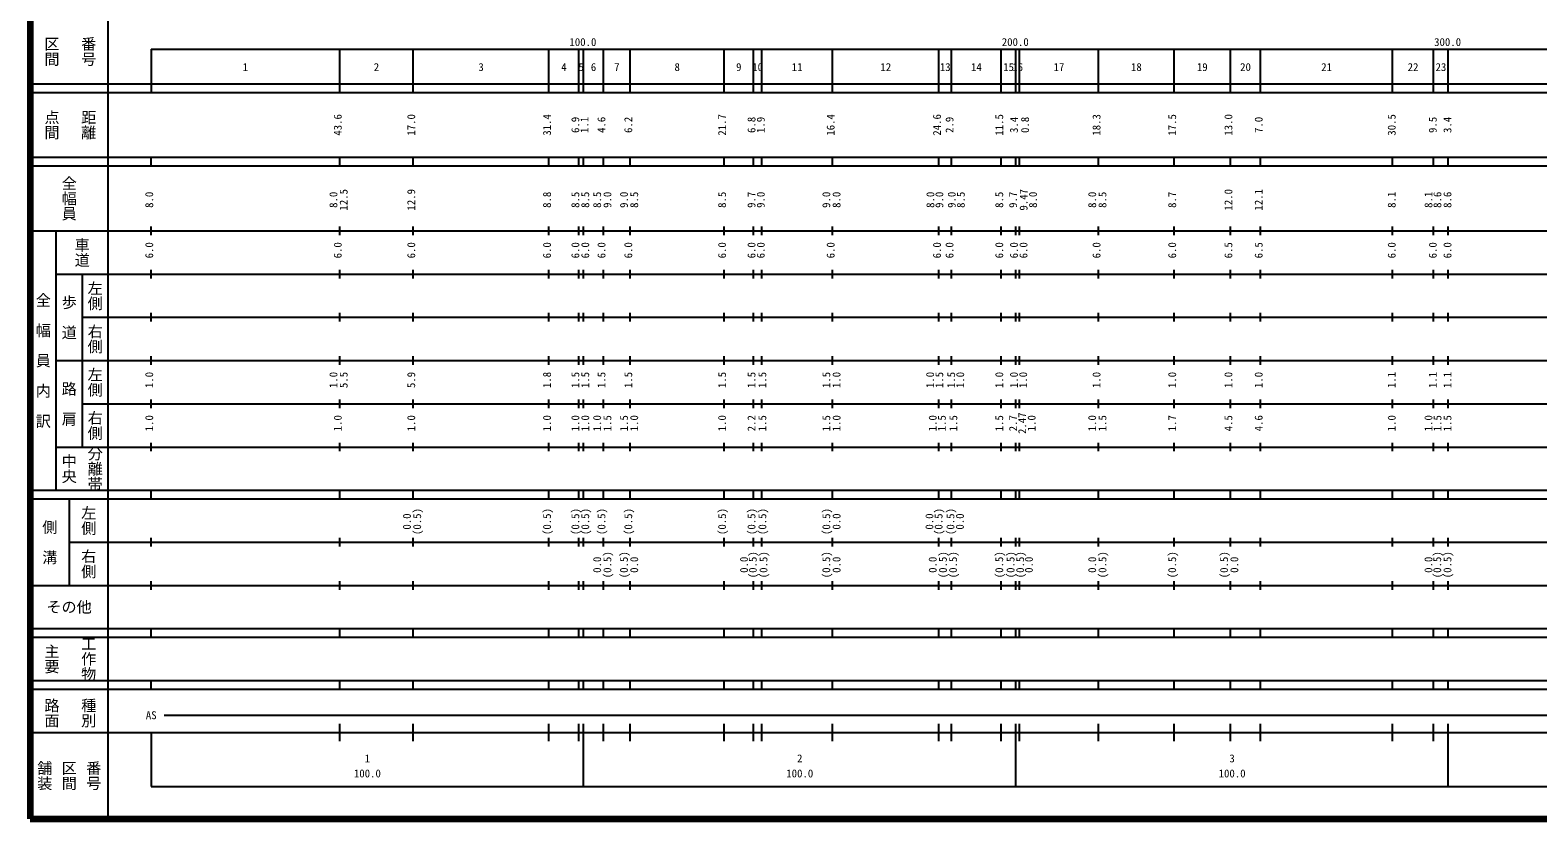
# Model space of a CAD drawing. Units: millimetres on the paper. Extents: x 40 to 680, y 20 to 380.
# Drawn here: x 40 to 388.7, y 20 to 202.4 of the extents above; entities that cross this region are included whole.
import ezdxf
from ezdxf.enums import TextEntityAlignment as Align

# ---------------------------------------------------------------- set-up
doc = ezdxf.new("R2010")
doc.units = ezdxf.units.MM
doc.layers.add('M-TTL', color=2, linetype='Continuous', lineweight=140)
doc.layers.add('M-TTL-BAND', color=7, linetype='Continuous', lineweight=25)
doc.styles.add('@ＭＳ ゴシック', font='')
doc.styles.add('ＭＳ ゴシック', font='')
doc.styles.get('@ＭＳ ゴシック').set_extended_font_data('@MS Gothic')
doc.styles.get('ＭＳ ゴシック').set_extended_font_data('MS Gothic')

msp = doc.modelspace()

# ---------------------------------------------------------------- linework, layer by layer
at = {"layer": 'M-TTL'}
for p, q in [((40, 380), (40, 20)), ((40, 20), (680, 20))]:
    msp.add_line(p, q, dxfattribs=at)
at = {"layer": 'M-TTL-BAND'}
for p, q in [((58, 370), (58, 20)), ((68, 198), (579, 198)), ((68, 198), (68, 188)), ((111.6, 188), (111.6, 198)), ((128.6, 188), (128.6, 198)), ((160, 188), (160, 198)), ((166.9, 188), (166.9, 198)), ((168, 188), (168, 198)), ((172.6, 188), (172.6, 198)), ((178.8, 188), (178.8, 198)), ((200.5, 188), (200.5, 198)), ((207.3, 188), (207.3, 198)), ((209.2, 188), (209.2, 198)), ((225.6, 188), (225.6, 198)), ((250.2, 188), (250.2, 198)), ((253.1, 188), (253.1, 198)), ((264.6, 188), (264.6, 198)), ((268, 188), (268, 198)), ((268.8, 188), (268.8, 198)), ((287.1, 188), (287.1, 198)), ((304.6, 188), (304.6, 198)), ((317.6, 188), (317.6, 198)), ((324.6, 188), (324.6, 198)), ((355.1, 188), (355.1, 198)), ((364.6, 188), (364.6, 198)), ((368, 188), (368, 198)), ((40, 190), (579, 190)), ((40, 188), (579, 188)), ((40, 173), (579, 173)), ((40, 171), (579, 171)), ((68, 171), (68, 173)), ((111.6, 171), (111.6, 173)), ((128.6, 171), (128.6, 173)), ((160, 171), (160, 173)), ((166.9, 171), (166.9, 173)), ((168, 171), (168, 173)), ((172.6, 171), (172.6, 173)), ((178.8, 171), (178.8, 173)), ((200.5, 171), (200.5, 173)), ((207.3, 171), (207.3, 173)), ((209.2, 171), (209.2, 173)), ((225.6, 171), (225.6, 173)), ((250.2, 171), (250.2, 173)), ((253.1, 171), (253.1, 173)), ((264.6, 171), (264.6, 173)), ((268, 171), (268, 173)), ((268.8, 171), (268.8, 173)), ((287.1, 171), (287.1, 173)), ((304.6, 171), (304.6, 173)), ((317.6, 171), (317.6, 173)), ((324.6, 171), (324.6, 173)), ((355.1, 171), (355.1, 173)), ((364.6, 171), (364.6, 173)), ((368, 171), (368, 173)), ((68, 155), (68, 157)), ((111.6, 155), (111.6, 157)), ((128.6, 155), (128.6, 157)), ((160, 155), (160, 157)), ((166.9, 155), (166.9, 157)), ((168, 155), (168, 157)), ((172.6, 155), (172.6, 157)), ((178.8, 155), (178.8, 157)), ((200.5, 155), (200.5, 157)), ((207.3, 155), (207.3, 157)), ((209.2, 155), (209.2, 157)), ((225.6, 155), (225.6, 157)), ((250.2, 155), (250.2, 157)), ((253.1, 155), (253.1, 157)), ((264.6, 155), (264.6, 157)), ((268, 155), (268, 157)), ((268.8, 155), (268.8, 157)), ((287.1, 155), (287.1, 157)), ((304.6, 155), (304.6, 157)), ((317.6, 155), (317.6, 157)), ((324.6, 155), (324.6, 157)), ((355.1, 155), (355.1, 157)), ((364.6, 155), (364.6, 157)), ((368, 155), (368, 157)), ((40, 156), (579, 156)), ((46, 96), (46, 156)), ((68, 145), (68, 147)), ((111.6, 145), (111.6, 147)), ((128.6, 145), (128.6, 147)), ((160, 145), (160, 147)), ((166.9, 145), (166.9, 147)), ((168, 145), (168, 147)), ((172.6, 145), (172.6, 147)), ((178.8, 145), (178.8, 147)), ((200.5, 145), (200.5, 147)), ((207.3, 145), (207.3, 147)), ((209.2, 145), (209.2, 147)), ((225.6, 145), (225.6, 147)), ((250.2, 145), (250.2, 147)), ((253.1, 145), (253.1, 147)), ((264.6, 145), (264.6, 147)), ((268, 145), (268, 147)), ((268.8, 145), (268.8, 147)), ((287.1, 145), (287.1, 147)), ((304.6, 145), (304.6, 147)), ((317.6, 145), (317.6, 147)), ((324.6, 145), (324.6, 147)), ((355.1, 145), (355.1, 147)), ((364.6, 145), (364.6, 147)), ((368, 145), (368, 147)), ((46, 146), (579, 146)), ((52, 146), (52, 106)), ((52, 136), (579, 136)), ((68, 135), (68, 137)), ((111.6, 135), (111.6, 137)), ((128.6, 135), (128.6, 137)), ((160, 135), (160, 137)), ((166.9, 135), (166.9, 137)), ((168, 135), (168, 137)), ((172.6, 135), (172.6, 137)), ((178.8, 135), (178.8, 137)), ((200.5, 135), (200.5, 137)), ((207.3, 135), (207.3, 137)), ((209.2, 135), (209.2, 137)), ((225.6, 135), (225.6, 137)), ((250.2, 135), (250.2, 137)), ((253.1, 135), (253.1, 137)), ((264.6, 135), (264.6, 137)), ((268, 135), (268, 137)), ((268.8, 135), (268.8, 137)), ((287.1, 135), (287.1, 137)), ((304.6, 135), (304.6, 137)), ((317.6, 135), (317.6, 137)), ((324.6, 135), (324.6, 137)), ((355.1, 135), (355.1, 137)), ((364.6, 135), (364.6, 137)), ((368, 135), (368, 137)), ((46, 126), (579, 126)), ((68, 125), (68, 127)), ((111.6, 125), (111.6, 127)), ((128.6, 125), (128.6, 127)), ((160, 125), (160, 127)), ((166.9, 125), (166.9, 127)), ((168, 125), (168, 127)), ((172.6, 125), (172.6, 127)), ((178.8, 125), (178.8, 127)), ((200.5, 125), (200.5, 127)), ((207.3, 125), (207.3, 127)), ((209.2, 125), (209.2, 127)), ((225.6, 125), (225.6, 127)), ((250.2, 125), (250.2, 127)), ((253.1, 125), (253.1, 127)), ((264.6, 125), (264.6, 127)), ((268, 125), (268, 127)), ((268.8, 125), (268.8, 127)), ((287.1, 125), (287.1, 127)), ((304.6, 125), (304.6, 127)), ((317.6, 125), (317.6, 127)), ((324.6, 125), (324.6, 127)), ((355.1, 125), (355.1, 127)), ((364.6, 125), (364.6, 127)), ((368, 125), (368, 127)), ((52, 116), (579, 116)), ((68, 115), (68, 117)), ((111.6, 115), (111.6, 117)), ((128.6, 115), (128.6, 117)), ((160, 115), (160, 117)), ((166.9, 115), (166.9, 117)), ((168, 115), (168, 117)), ((172.6, 115), (172.6, 117)), ((178.8, 115), (178.8, 117)), ((200.5, 115), (200.5, 117)), ((207.3, 115), (207.3, 117)), ((209.2, 115), (209.2, 117)), ((225.6, 115), (225.6, 117)), ((250.2, 115), (250.2, 117)), ((253.1, 115), (253.1, 117)), ((264.6, 115), (264.6, 117)), ((268, 115), (268, 117)), ((268.8, 115), (268.8, 117)), ((287.1, 115), (287.1, 117)), ((304.6, 115), (304.6, 117)), ((317.6, 115), (317.6, 117)), ((324.6, 115), (324.6, 117)), ((355.1, 115), (355.1, 117)), ((364.6, 115), (364.6, 117)), ((368, 115), (368, 117)), ((46, 106), (579, 106)), ((68, 105), (68, 107)), ((111.6, 105), (111.6, 107)), ((128.6, 105), (128.6, 107)), ((160, 105), (160, 107)), ((166.9, 105), (166.9, 107)), ((168, 105), (168, 107)), ((172.6, 105), (172.6, 107)), ((178.8, 105), (178.8, 107)), ((200.5, 105), (200.5, 107)), ((207.3, 105), (207.3, 107)), ((209.2, 105), (209.2, 107)), ((225.6, 105), (225.6, 107)), ((250.2, 105), (250.2, 107)), ((253.1, 105), (253.1, 107)), ((264.6, 105), (264.6, 107)), ((268, 105), (268, 107)), ((268.8, 105), (268.8, 107)), ((287.1, 105), (287.1, 107)), ((304.6, 105), (304.6, 107)), ((317.6, 105), (317.6, 107)), ((324.6, 105), (324.6, 107)), ((355.1, 105), (355.1, 107)), ((364.6, 105), (364.6, 107)), ((368, 105), (368, 107)), ((40, 96), (579, 96)), ((68, 94), (68, 96)), ((111.6, 94), (111.6, 96)), ((128.6, 94), (128.6, 96)), ((160, 94), (160, 96)), ((166.9, 94), (166.9, 96)), ((168, 94), (168, 96)), ((172.6, 94), (172.6, 96)), ((178.8, 94), (178.8, 96)), ((200.5, 94), (200.5, 96)), ((207.3, 94), (207.3, 96)), ((209.2, 94), (209.2, 96)), ((225.6, 94), (225.6, 96)), ((250.2, 94), (250.2, 96)), ((253.1, 94), (253.1, 96)), ((264.6, 94), (264.6, 96)), ((268, 94), (268, 96)), ((268.8, 94), (268.8, 96)), ((287.1, 94), (287.1, 96)), ((304.6, 94), (304.6, 96)), ((317.6, 94), (317.6, 96)), ((324.6, 94), (324.6, 96)), ((355.1, 94), (355.1, 96)), ((364.6, 94), (364.6, 96)), ((368, 94), (368, 96)), ((40, 94), (579, 94)), ((49, 94), (49, 74)), ((49, 84), (579, 84)), ((68, 83), (68, 85)), ((111.6, 83), (111.6, 85)), ((128.6, 83), (128.6, 85)), ((160, 83), (160, 85)), ((166.9, 83), (166.9, 85)), ((168, 83), (168, 85)), ((172.6, 83), (172.6, 85)), ((178.8, 83), (178.8, 85)), ((200.5, 83), (200.5, 85)), ((207.3, 83), (207.3, 85)), ((209.2, 83), (209.2, 85)), ((225.6, 83), (225.6, 85)), ((250.2, 83), (250.2, 85)), ((253.1, 83), (253.1, 85)), ((264.6, 83), (264.6, 85)), ((268, 83), (268, 85)), ((268.8, 83), (268.8, 85)), ((287.1, 83), (287.1, 85)), ((304.6, 83), (304.6, 85)), ((317.6, 83), (317.6, 85)), ((324.6, 83), (324.6, 85)), ((355.1, 83), (355.1, 85)), ((364.6, 83), (364.6, 85)), ((368, 83), (368, 85)), ((40, 74), (579, 74)), ((68, 73), (68, 75)), ((111.6, 73), (111.6, 75)), ((128.6, 73), (128.6, 75)), ((160, 73), (160, 75)), ((166.9, 73), (166.9, 75)), ((168, 73), (168, 75)), ((172.6, 73), (172.6, 75)), ((178.8, 73), (178.8, 75)), ((200.5, 73), (200.5, 75)), ((207.3, 73), (207.3, 75)), ((209.2, 73), (209.2, 75)), ((225.6, 73), (225.6, 75)), ((250.2, 73), (250.2, 75)), ((253.1, 73), (253.1, 75)), ((264.6, 73), (264.6, 75)), ((268, 73), (268, 75)), ((268.8, 73), (268.8, 75)), ((287.1, 73), (287.1, 75)), ((304.6, 73), (304.6, 75)), ((317.6, 73), (317.6, 75)), ((324.6, 73), (324.6, 75)), ((355.1, 73), (355.1, 75)), ((364.6, 73), (364.6, 75)), ((368, 73), (368, 75)), ((40, 64), (579, 64)), ((68, 62), (68, 64)), ((111.6, 62), (111.6, 64)), ((128.6, 62), (128.6, 64)), ((160, 62), (160, 64)), ((166.9, 62), (166.9, 64)), ((168, 62), (168, 64)), ((172.6, 62), (172.6, 64)), ((178.8, 62), (178.8, 64)), ((200.5, 62), (200.5, 64)), ((207.3, 62), (207.3, 64)), ((209.2, 62), (209.2, 64)), ((225.6, 62), (225.6, 64)), ((250.2, 62), (250.2, 64)), ((253.1, 62), (253.1, 64)), ((264.6, 62), (264.6, 64)), ((268, 62), (268, 64)), ((268.8, 62), (268.8, 64)), ((287.1, 62), (287.1, 64)), ((304.6, 62), (304.6, 64)), ((317.6, 62), (317.6, 64)), ((324.6, 62), (324.6, 64)), ((355.1, 62), (355.1, 64)), ((364.6, 62), (364.6, 64)), ((368, 62), (368, 64)), ((40, 62), (579, 62)), ((40, 52), (579, 52)), ((40, 50), (579, 50)), ((68, 50), (68, 52)), ((111.6, 50), (111.6, 52)), ((128.6, 50), (128.6, 52)), ((160, 50), (160, 52)), ((166.9, 50), (166.9, 52)), ((168, 50), (168, 52)), ((172.6, 50), (172.6, 52)), ((178.8, 50), (178.8, 52)), ((200.5, 50), (200.5, 52)), ((207.3, 50), (207.3, 52)), ((209.2, 50), (209.2, 52)), ((225.6, 50), (225.6, 52)), ((250.2, 50), (250.2, 52)), ((253.1, 50), (253.1, 52)), ((264.6, 50), (264.6, 52)), ((268, 50), (268, 52)), ((268.8, 50), (268.8, 52)), ((287.1, 50), (287.1, 52)), ((304.6, 50), (304.6, 52)), ((317.6, 50), (317.6, 52)), ((324.6, 50), (324.6, 52)), ((355.1, 50), (355.1, 52)), ((364.6, 50), (364.6, 52)), ((368, 50), (368, 52)), ((71, 44), (540.9, 44)), ((111.6, 38), (111.6, 42)), ((128.6, 38), (128.6, 42)), ((160, 38), (160, 42)), ((166.9, 38), (166.9, 42)), ((168, 27.5), (168, 42)), ((172.6, 38), (172.6, 42)), ((178.8, 38), (178.8, 42)), ((200.5, 38), (200.5, 42)), ((207.3, 38), (207.3, 42)), ((209.2, 38), (209.2, 42)), ((225.6, 38), (225.6, 42)), ((250.2, 38), (250.2, 42)), ((253.1, 38), (253.1, 42)), ((264.6, 38), (264.6, 42)), ((268, 27.5), (268, 42)), ((268.8, 38), (268.8, 42)), ((287.1, 38), (287.1, 42)), ((304.6, 38), (304.6, 42)), ((317.6, 38), (317.6, 42)), ((324.6, 38), (324.6, 42)), ((355.1, 38), (355.1, 42)), ((364.6, 38), (364.6, 42)), ((368, 27.5), (368, 42)), ((40, 40), (579, 40)), ((68, 40), (68, 27.5)), ((68, 27.5), (579, 27.5))]:
    msp.add_line(p, q, dxfattribs=at)

# ---------------------------------------------------------------- texts
at = {"layer": 'M-TTL-BAND', "style": '@ＭＳ ゴシック'}
for s, p in [('区間', (45, 197.5)), ('番号', (53.5, 197.5)), ('点間', (45, 180.5)), ('距離', (53.5, 180.5)), ('全幅員', (49, 163.5)), ('車道', (52, 151)), ('左側', (55, 141)), ('全\u3000幅\u3000員\u3000内\u3000訳', (43, 126)), ('歩\u3000道', (49, 136)), ('右側', (55, 131)), ('左側', (55, 121)), ('路\u3000肩', (49, 116)), ('右側', (55, 111)), ('分離帯', (55, 101)), ('中央', (49, 101)), ('左側', (53.5, 89)), ('側\u3000溝', (44.5, 84)), ('右側', (53.5, 79)), ('主要', (45, 57)), ('工作物', (53.5, 57)), ('路面', (45, 44.5)), ('種別', (53.5, 44.5)), ('舗装', (43.333, 30)), ('区間', (49, 30)), ('番号', (54.667, 30))]:
    msp.add_text(s, height=2.566, rotation=270, dxfattribs=at).set_placement(p, align=Align.MIDDLE_CENTER)
at = {"layer": 'M-TTL-BAND', "style": 'ＭＳ ゴシック'}
for s, p in [('100.0', (167.844, 198.195)), ('200.0', (267.844, 198.195)), ('300.0', (367.844, 198.195)), ('1', (89.8, 192.405)), ('2', (120.1, 192.405)), ('3', (144.3, 192.405)), ('4', (163.45, 192.405)), ('5', (167.45, 192.405)), ('6', (170.3, 192.405)), ('7', (175.7, 192.405)), ('8', (189.65, 192.405)), ('9', (203.9, 192.405)), ('10', (208.25, 192.405)), ('11', (217.4, 192.405)), ('12', (237.9, 192.405)), ('13', (251.65, 192.405)), ('14', (258.85, 192.405)), ('15', (266.3, 192.405)), ('16', (268.4, 192.405)), ('17', (277.95, 192.405)), ('18', (295.85, 192.405)), ('19', (311.1, 192.405)), ('20', (321.1, 192.405)), ('21', (339.85, 192.405)), ('22', (359.85, 192.405)), ('23', (366.3, 192.405)), ('AS', (68, 42.5)), ('2', (218, 32.523)), ('3', (318, 32.523)), ('100.0', (118, 29.033)), ('1', (118, 32.523)), ('100.0', (218, 29.033)), ('100.0', (318, 29.033))]:
    msp.add_text(s, height=1.833, dxfattribs=at).set_placement(p, align=Align.BOTTOM_CENTER)
for s, p in [('43.6', (112.6, 180.5)), ('17.0', (129.6, 180.5)), ('31.4', (161, 180.5)), ('6.9', (167.552, 180.5)), ('1.1', (169.677, 180.5)), ('4.6', (173.6, 180.5)), ('6.2', (179.8, 180.5)), ('21.7', (201.5, 180.5)), ('6.8', (208.3, 180.5)), ('1.9', (210.442, 180.5)), ('16.4', (226.6, 180.5)), ('24.6', (251.2, 180.5)), ('2.9', (254.1, 180.5)), ('11.5', (265.6, 180.5)), ('3.4', (269, 180.5)), ('0.8', (271.57, 180.5)), ('18.3', (288.1, 180.5)), ('17.5', (305.6, 180.5)), ('13.0', (318.6, 180.5)), ('7.0', (325.6, 180.5)), ('30.5', (356.372, 180.5)), ('9.5', (365.872, 180.5)), ('3.4', (369.272, 180.5)), ('8.0', (69, 163.174)), ('8.0', (111.6, 163.174)), ('12.5', (113.97, 163.174)), ('12.9', (129.6, 163.174)), ('8.8', (161, 163.174)), ('8.5', (167.552, 163.174)), ('8.5', (169.848, 163.174)), ('8.5', (172.6, 163.174)), ('9.0', (174.97, 163.174)), ('9.0', (178.8, 163.174)), ('8.5', (181.17, 163.174)), ('8.5', (201.5, 163.174)), ('9.7', (208.3, 163.174)), ('9.0', (210.442, 163.174)), ('9.0', (225.6, 163.174)), ('8.0', (227.97, 163.174)), ('8.0', (249.669, 163.174)), ('9.0', (251.742, 163.174)), ('9.0', (254.611, 163.174)), ('8.5', (256.709, 163.174)), ('8.5', (265.6, 163.174)), ('9.7', (268.8, 163.174)), ('9.47', (271.235, 163.174)), ('8.0', (273.405, 163.174)), ('8.0', (287.1, 163.174)), ('8.5', (289.47, 163.174)), ('8.7', (305.6, 163.174)), ('12.0', (318.6, 163.174)), ('12.1', (325.6, 163.174)), ('8.1', (356.372, 163.174)), ('8.1', (364.872, 163.174)), ('8.6', (366.944, 163.174)), ('8.6', (369.272, 163.174)), ('6.0', (69, 151.5)), ('6.0', (112.6, 151.5)), ('6.0', (129.6, 151.5)), ('6.0', (161, 151.5)), ('6.0', (167.552, 151.5)), ('6.0', (169.848, 151.5)), ('6.0', (173.6, 151.5)), ('6.0', (179.8, 151.5)), ('6.0', (201.5, 151.5)), ('6.0', (208.3, 151.5)), ('6.0', (210.442, 151.5)), ('6.0', (226.6, 151.5)), ('6.0', (251.2, 151.5)), ('6.0', (254.1, 151.5)), ('6.0', (265.6, 151.5)), ('6.0', (269, 151.5)), ('6.0', (271.201, 151.5)), ('6.0', (288.1, 151.5)), ('6.0', (305.6, 151.5)), ('6.5', (318.6, 151.5)), ('6.5', (325.6, 151.5)), ('6.0', (356.372, 151.5)), ('6.0', (365.872, 151.5)), ('6.0', (369.272, 151.5)), ('1.0', (69, 121.5)), ('1.0', (111.6, 121.5)), ('5.5', (113.97, 121.5)), ('5.9', (129.6, 121.5)), ('1.8', (161, 121.5)), ('1.5', (167.552, 121.5)), ('1.5', (169.848, 121.5)), ('1.5', (173.6, 121.5)), ('1.5', (179.8, 121.5)), ('1.5', (201.5, 121.5)), ('1.5', (208.3, 121.5)), ('1.5', (210.804, 121.5)), ('1.5', (225.6, 121.5)), ('1.0', (227.97, 121.5)), ('1.0', (249.61, 121.5)), ('1.5', (251.733, 121.5)), ('1.5', (254.477, 121.5)), ('1.0', (256.576, 121.5)), ('1.0', (265.6, 121.5)), ('1.0', (269, 121.5)), ('1.0', (271.127, 121.5)), ('1.0', (288.1, 121.5)), ('1.0', (305.6, 121.5)), ('1.0', (318.6, 121.5)), ('1.0', (325.6, 121.5)), ('1.1', (356.372, 121.5)), ('1.1', (365.872, 121.5)), ('1.1', (369.272, 121.5)), ('1.0', (69, 111.5)), ('1.0', (112.6, 111.5)), ('1.0', (129.6, 111.5)), ('1.0', (161, 111.5)), ('1.0', (167.552, 111.5)), ('1.0', (169.848, 111.5)), ('1.0', (172.6, 111.5)), ('1.5', (174.97, 111.5)), ('1.5', (178.8, 111.5)), ('1.0', (181.17, 111.5)), ('1.0', (201.5, 111.5)), ('2.2', (208.3, 111.5)), ('1.5', (210.804, 111.5)), ('1.5', (225.6, 111.5)), ('1.0', (227.97, 111.5)), ('1.0', (250.2, 111.5)), ('1.5', (252.323, 111.5)), ('1.5', (254.985, 111.5)), ('1.5', (265.6, 111.5)), ('2.7', (268.8, 111.5)), ('2.47', (270.917, 111.5)), ('1.0', (273.087, 111.5)), ('1.0', (287.1, 111.5)), ('1.5', (289.47, 111.5)), ('1.7', (305.6, 111.5)), ('4.5', (318.6, 111.5)), ('4.6', (325.6, 111.5)), ('1.0', (356.372, 111.5)), ('1.0', (364.872, 111.5)), ('1.5', (366.963, 111.5)), ('1.5', (369.272, 111.5)), ('(0.5)', (130.97, 88.764)), ('(0.5)', (161, 88.764)), ('(0.5)', (167.552, 88.764)), ('(0.5)', (169.848, 88.764)), ('(0.5)', (173.6, 88.764)), ('(0.5)', (179.8, 88.764)), ('(0.5)', (201.5, 88.764)), ('(0.5)', (208.3, 88.764)), ('(0.5)', (210.804, 88.764)), ('(0.5)', (225.6, 88.764)), ('(0.5)', (251.568, 88.764)), ('(0.5)', (254.312, 88.764)), ('0.0', (128.6, 88.764)), ('0.0', (227.97, 88.764)), ('0.0', (249.445, 88.764)), ('0.0', (256.497, 88.764)), ('0.0', (172.6, 78.764)), ('(0.5)', (174.97, 78.764)), ('(0.5)', (178.8, 78.764)), ('0.0', (181.17, 78.764)), ('0.0', (206.565, 78.764)), ('(0.5)', (208.587, 78.764)), ('(0.5)', (211.071, 78.764)), ('(0.5)', (225.6, 78.764)), ('0.0', (227.97, 78.764)), ('0.0', (250.2, 78.764)), ('(0.5)', (252.57, 78.764)), ('(0.5)', (254.915, 78.764)), ('(0.5)', (265.6, 78.764)), ('(0.5)', (268.212, 78.764)), ('(0.5)', (270.438, 78.764)), ('0.0', (272.449, 78.764)), ('0.0', (287.1, 78.764)), ('(0.5)', (289.47, 78.764)), ('(0.5)', (305.6, 78.764)), ('(0.5)', (317.6, 78.764)), ('0.0', (319.97, 78.764)), ('0.0', (364.872, 78.764)), ('(0.5)', (366.902, 78.764)), ('(0.5)', (369.272, 78.764))]:
    msp.add_text(s, height=1.833, rotation=90, dxfattribs=at).set_placement(p, align=Align.BOTTOM_CENTER)
msp.add_text('その他', height=2.566, dxfattribs=at).set_placement((49, 69), align=Align.MIDDLE_CENTER)

doc.saveas('drawing.dxf')
